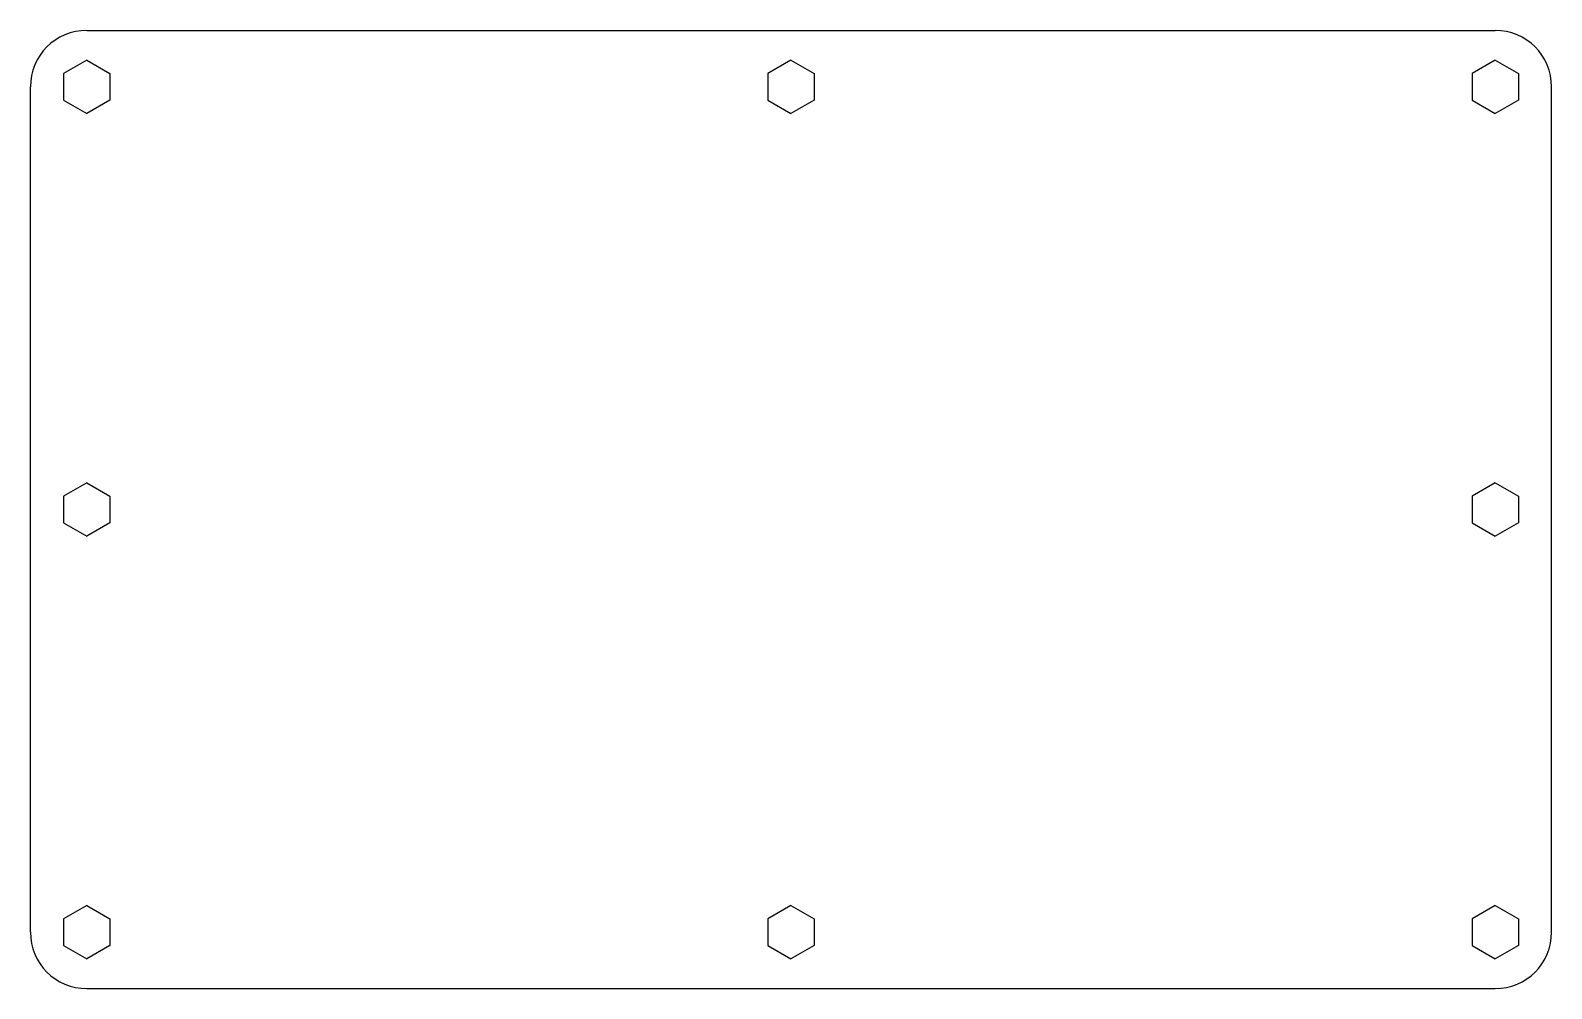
# Model space of a CAD drawing. Header units: millimetres. Extents: x 0 to 270, y 0 to 170.
import ezdxf

# ---------------------------------------------------------------- set-up
doc = ezdxf.new("R2010")
doc.units = ezdxf.units.MM
doc.layers.get('0').update_dxf_attribs({"lineweight": 25, "true_color": 0xffffff})

msp = doc.modelspace()

# ---------------------------------------------------------------- linework, layer by layer
for p, q in [((10, 170), (260, 170)), ((10, 164.73), (5.9, 162.37)), ((10, 164.73), (14.1, 162.37)), ((135, 164.73), (130.9, 162.37)), ((135, 164.73), (139.1, 162.37)), ((260, 164.73), (255.9, 162.37)), ((260, 164.73), (264.1, 162.37)), ((5.9, 162.37), (5.9, 157.63)), ((14.1, 162.37), (14.1, 157.63)), ((130.9, 162.37), (130.9, 157.63)), ((139.1, 162.37), (139.1, 157.63)), ((255.9, 162.37), (255.9, 157.63)), ((264.1, 162.37), (264.1, 157.63)), ((0, 10), (0, 160)), ((270, 10), (270, 160)), ((5.9, 157.63), (10, 155.27)), ((14.1, 157.63), (10, 155.27)), ((130.9, 157.63), (135, 155.27)), ((139.1, 157.63), (135, 155.27)), ((255.9, 157.63), (260, 155.27)), ((264.1, 157.63), (260, 155.27)), ((10, 89.73), (5.9, 87.37)), ((10, 89.73), (14.1, 87.37)), ((260, 89.73), (255.9, 87.37)), ((260, 89.73), (264.1, 87.37)), ((5.9, 87.37), (5.9, 82.63)), ((14.1, 87.37), (14.1, 82.63)), ((255.9, 87.37), (255.9, 82.63)), ((264.1, 87.37), (264.1, 82.63)), ((5.9, 82.63), (10, 80.27)), ((14.1, 82.63), (10, 80.27)), ((255.9, 82.63), (260, 80.27)), ((264.1, 82.63), (260, 80.27)), ((10, 14.73), (5.9, 12.37)), ((10, 14.73), (14.1, 12.37)), ((135, 14.73), (130.9, 12.37)), ((135, 14.73), (139.1, 12.37)), ((260, 14.73), (255.9, 12.37)), ((260, 14.73), (264.1, 12.37)), ((5.9, 12.37), (5.9, 7.63)), ((14.1, 12.37), (14.1, 7.63)), ((130.9, 12.37), (130.9, 7.63)), ((139.1, 12.37), (139.1, 7.63)), ((255.9, 12.37), (255.9, 7.63)), ((264.1, 12.37), (264.1, 7.63)), ((5.9, 7.63), (10, 5.27)), ((14.1, 7.63), (10, 5.27)), ((130.9, 7.63), (135, 5.27)), ((139.1, 7.63), (135, 5.27)), ((255.9, 7.63), (260, 5.27)), ((264.1, 7.63), (260, 5.27)), ((10, 0), (260, 0))]:
    msp.add_line(p, q)
for centre, start, end in [((10, 160), 90, 180), ((260, 160), 0, 90), ((10, 10), 180, 270), ((260, 10), 270, 0)]:
    msp.add_arc(centre, 10, start, end)

doc.saveas('drawing.dxf')
